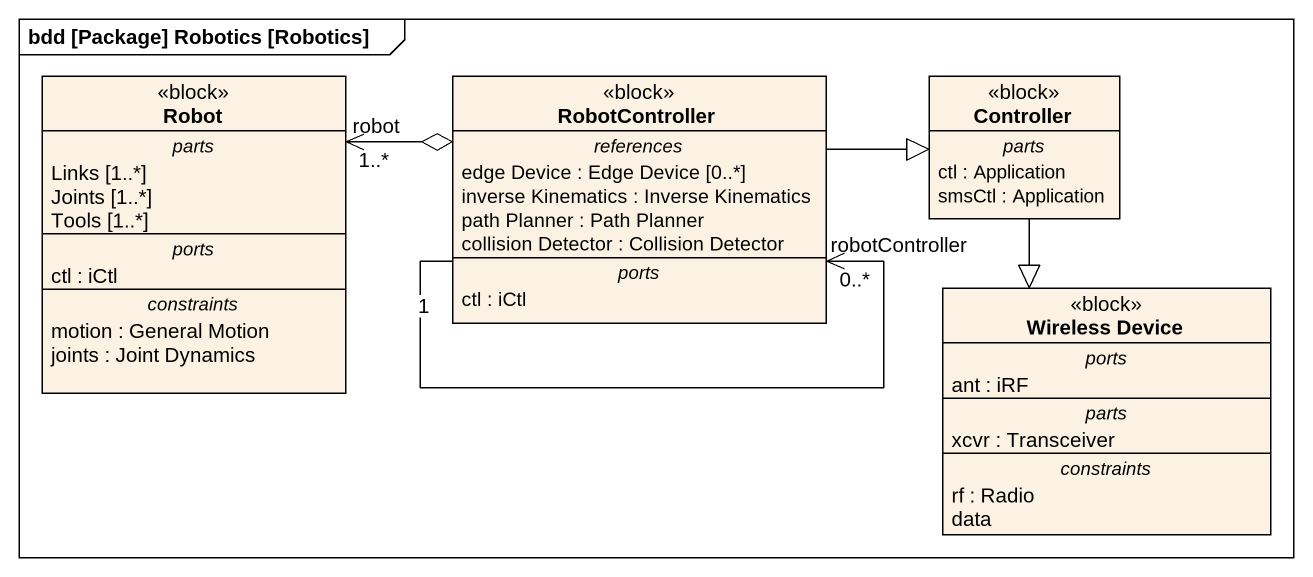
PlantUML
@startuml
mainframe bdd [Package] Robotics [Robotics]
hide circle
hide empty members
class Robot <<block>> {
  -- parts --
  Links [1..*]
  Joints [1..*]
  Tools [1..*]
  -- ports --
  ctl : iCtl
  -- constraints --
  motion : General Motion
  joints : Joint Dynamics
}
class RobotController <<block>> {
  -- references --
  edge Device : Edge Device [0..*]
  inverse Kinematics : Inverse Kinematics
  path Planner : Path Planner
  collision Detector : Collision Detector
  -- ports --
  ctl : iCtl
}
class Controller <<block>> {
  -- parts --
  ctl : Application
  smsCtl : Application
}
class "Wireless Device" as Wireless_Device <<block>> {
  -- ports --
  ant : iRF
  -- parts --
  xcvr : Transceiver
  -- constraints --
  rf : Radio
  data
}
RobotController o-left-> "robot\n1..*" Robot
RobotController "1" --> "robotController\n0..*" RobotController
RobotController -right-|> Controller
Controller --|> Wireless_Device
@enduml
